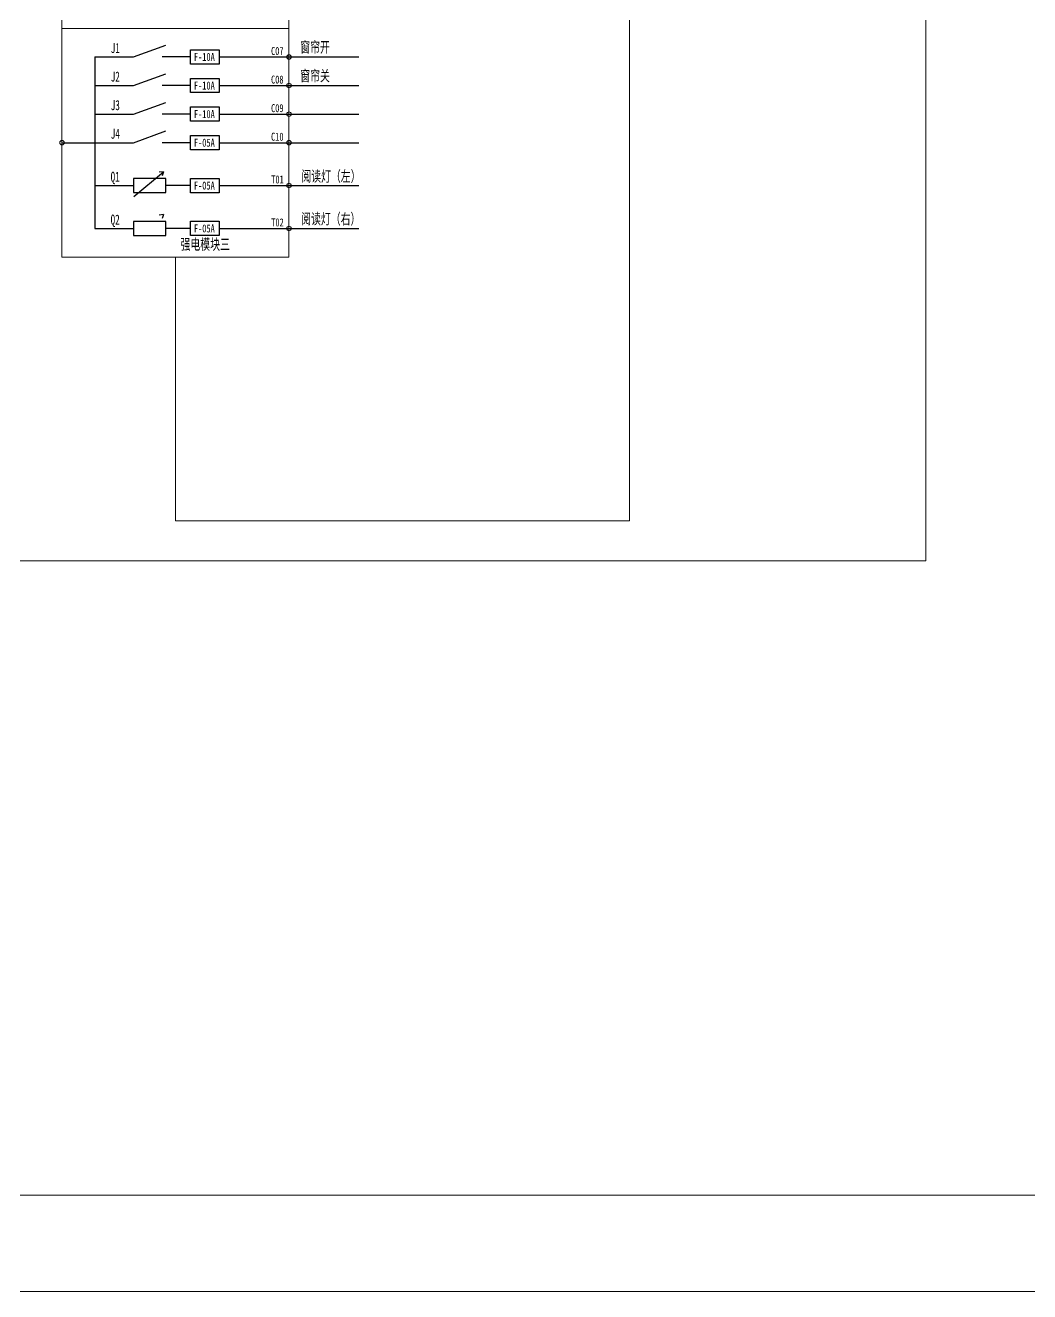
# Model space of a CAD drawing. Header units: millimetres. Extents: x 130143 to 328923, y 19139 to 134795.
# Drawn here: x 265255 to 274846, y 50190 to 62285 of the extents above; entities that cross this region are included whole.
import ezdxf

# ---------------------------------------------------------------- set-up
doc = ezdxf.new("R2010")
doc.units = ezdxf.units.MM
doc.header["$LTSCALE"] = 10
doc.layers.add('邦威智能化', color=7, linetype='Continuous', lineweight=18)
doc.styles.add('标准', font='', dxfattribs={"width": 0.667})
doc.styles.get('标准').set_extended_font_data('仿宋_gb2312')

# ---------------------------------------------------------------- blocks, each defined once
blk = doc.blocks.new('图框')
for points in [[(-2302, 1740), (42698, 1740), (42698, -30260), (-2302, -30260)], [(-802, 590), (41198, 590), (41198, -29110), (-802, -29110)]]:
    blk.add_lwpolyline(points, close=True)

msp = doc.modelspace()

# ---------------------------------------------------------------- linework, layer by layer
at = {"layer": '邦威智能化', "color": 6, "lineweight": 0}
for p, q in [((273853.60031, 71278.64333, 0), (273853.60031, 57170.45141, 0)), ((273853.60031, 57170.45141, 0), (264927.21495, 57170.45141, 0))]:
    msp.add_line(p, q, dxfattribs=at)
at = {"layer": '邦威智能化', "color": 5, "lineweight": 0}
for p, q in [((271025.54341, 66623.79741, 0), (271025.54341, 60072.15038, 0)), ((266688.74763, 60072.15038, 0), (266688.74763, 57551.58965, 0)), ((271025.54341, 60072.15038, 0), (271025.54341, 57551.58965, 0)), ((266688.74763, 57551.58965, 0), (271025.54341, 57551.58965, 0))]:
    msp.add_line(p, q, dxfattribs=at)
at = {"layer": '邦威智能化', "color": 0, "lineweight": 0}
for p, q in [((265604.73764, 62256.03273, 0), (265604.73764, 64439.91507, 0)), ((267772.75761, 64439.91507, 0), (267772.75761, 62256.03273, 0)), ((265604.73764, 60072.15038, 0), (265604.73764, 62256.03273, 0)), ((265604.73764, 62256.03273, 0), (267772.75761, 62256.03273, 0)), ((267772.75761, 62256.03273, 0), (267772.75761, 60072.15038, 0)), ((267772.75761, 60072.15038, 0), (265604.73764, 60072.15038, 0)), ((265604.73764, 60072.15038, 0), (267772.75761, 60072.15038, 0))]:
    msp.add_line(p, q, dxfattribs=at)
at = {"layer": '邦威智能化', "color": 1, "linetype": 'Continuous', "lineweight": 25}
for p, q in [((266289.44537, 61983.04743, 0), (266597.84739, 62095.29659, 0)), ((265918.83615, 61983.04743, 0), (266289.44537, 61983.04743, 0)), ((265918.83615, 61983.04743, 0), (265918.83615, 60345.13568, 0)), ((266831.27614, 61983.04743, 0), (266560.89391, 61983.04743, 0)), ((267106.47885, 61983.04743, 0), (268439.03638, 61983.04743, 0)), ((266289.44537, 61710.06214, 0), (266597.84739, 61822.3113, 0)), ((265918.83615, 61710.06214, 0), (266289.44537, 61710.06214, 0)), ((266831.27614, 61710.06214, 0), (266560.89391, 61710.06214, 0)), ((267106.47885, 61710.06214, 0), (268439.03638, 61710.06214, 0)), ((266289.44537, 61437.07685, 0), (266597.84739, 61549.326, 0)), ((265918.83615, 61437.07685, 0), (266289.44537, 61437.07685, 0)), ((266831.27614, 61437.07685, 0), (266560.89391, 61437.07685, 0)), ((267106.47885, 61437.07685, 0), (268439.03638, 61437.07685, 0)), ((266289.44537, 61164.09156, 0), (266597.84739, 61276.34071, 0)), ((265604.73764, 61164.09156, 0), (265918.83615, 61164.09156, 0)), ((265918.83615, 61164.09156, 0), (266289.44537, 61164.09156, 0)), ((266831.27614, 61164.09156, 0), (266560.89391, 61164.09156, 0)), ((267106.47885, 61164.09156, 0), (268439.03638, 61164.09156, 0)), ((266290.3272, 60648.89529, 0), (266573.08557, 60886.15773, 0)), ((266573.08557, 60886.15773, 0), (266534.08365, 60882.45013, 0)), ((266573.08557, 60886.15773, 0), (266562.66169, 60848.39215, 0)), ((265918.83615, 60754.61362, 0), (266289.44537, 60754.61362, 0)), ((266597.17901, 60822.36081, 0), (266289.44537, 60822.36081, 0)), ((266289.44537, 60822.36081, 0), (266289.44537, 60686.86642, 0)), ((266597.17901, 60686.86642, 0), (266597.17901, 60822.36081, 0)), ((266831.27614, 60754.61362, 0), (266597.17901, 60754.61362, 0)), ((267106.47885, 60754.61362, 0), (268439.03638, 60754.61362, 0)), ((266289.44537, 60686.86642, 0), (266597.17901, 60686.86642, 0)), ((266573.08557, 60476.67979, 0), (266534.08365, 60472.9722, 0)), ((266573.08557, 60476.67979, 0), (266562.66169, 60438.91421, 0)), ((266597.17901, 60412.88287, 0), (266289.44537, 60412.88287, 0)), ((266289.44537, 60412.88287, 0), (266289.44537, 60277.38848, 0)), ((266597.17901, 60277.38848, 0), (266597.17901, 60412.88287, 0)), ((265918.83615, 60345.13568, 0), (266289.44537, 60345.13568, 0)), ((266289.44537, 60277.38848, 0), (266597.17901, 60277.38848, 0)), ((266831.27614, 60345.13568, 0), (266597.17901, 60345.13568, 0)), ((267106.47885, 60345.13568, 0), (268439.03638, 60345.13568, 0))]:
    msp.add_line(p, q, dxfattribs=at)
at = {"layer": '邦威智能化', "linetype": 'Continuous', "lineweight": 25}
for p, q in [((266831.27614, 61914.88715, 0), (266831.27614, 62051.20772, 0)), ((266831.27614, 62051.20772, 0), (267106.47885, 62051.20772, 0)), ((267106.47885, 62051.20772, 0), (267106.47885, 61914.88715, 0)), ((267106.47885, 61914.88715, 0), (266831.27614, 61914.88715, 0)), ((266831.27614, 61641.90186, 0), (266831.27614, 61778.22243, 0)), ((266831.27614, 61778.22243, 0), (267106.47885, 61778.22243, 0)), ((267106.47885, 61778.22243, 0), (267106.47885, 61641.90186, 0)), ((267106.47885, 61641.90186, 0), (266831.27614, 61641.90186, 0)), ((266831.27614, 61368.91656, 0), (266831.27614, 61505.23713, 0)), ((266831.27614, 61505.23713, 0), (267106.47885, 61505.23713, 0)), ((267106.47885, 61505.23713, 0), (267106.47885, 61368.91656, 0)), ((267106.47885, 61368.91656, 0), (266831.27614, 61368.91656, 0)), ((266831.27614, 61095.93127, 0), (266831.27614, 61232.25184, 0)), ((266831.27614, 61232.25184, 0), (267106.47885, 61232.25184, 0)), ((267106.47885, 61232.25184, 0), (267106.47885, 61095.93127, 0)), ((267106.47885, 61095.93127, 0), (266831.27614, 61095.93127, 0)), ((266831.27614, 60686.45333, 0), (266831.27614, 60822.7739, 0)), ((266831.27614, 60822.7739, 0), (267106.47885, 60822.7739, 0)), ((267106.47885, 60822.7739, 0), (267106.47885, 60686.45333, 0)), ((267106.47885, 60686.45333, 0), (266831.27614, 60686.45333, 0)), ((266831.27614, 60276.97539, 0), (266831.27614, 60413.29596, 0)), ((266831.27614, 60413.29596, 0), (267106.47885, 60413.29596, 0)), ((267106.47885, 60413.29596, 0), (267106.47885, 60276.97539, 0)), ((267106.47885, 60276.97539, 0), (266831.27614, 60276.97539, 0))]:
    msp.add_line(p, q, dxfattribs=at)
at = {"layer": '邦威智能化', "color": 0, "linetype": 'ByBlock'}
for centre in [(267772.75761, 61983.04743, 0), (267772.75761, 61710.06214, 0), (267772.75761, 61437.07685, 0), (265604.73764, 61164.09156, 0), (267772.75761, 61164.09156, 0), (267772.75761, 60754.61362, 0), (267772.75761, 60345.13568, 0)]:
    msp.add_circle(centre, 21.62657, dxfattribs=at)

# ---------------------------------------------------------------- block references
at = {"layer": '邦威智能化', "xscale": 0.8000000000029104, "yscale": 0.7999999999992724, "zscale": 0.8}
msp.add_blockref('图框', (253400.67364, 74398.66925, 0), dxfattribs=at)

# ---------------------------------------------------------------- texts
at = {"layer": '邦威智能化', "style": '标准', "width": 0.667}
for s, height, p in [('J1', 95.544852, (266071.22483, 62020.76461, 0)), ('C07', 76.435882, (267601.57722, 62001.85623, 0)), ('F-10A', 76.435882, (266864.91574, 61944.97529, 0)), ('J2', 95.544852, (266071.22483, 61747.77932, 0)), ('C08', 76.435882, (267601.57722, 61728.87094, 0)), ('F-10A', 76.435882, (266864.91574, 61671.99, 0)), ('J3', 95.544852, (266071.22483, 61474.79403, 0)), ('F-10A', 76.435882, (266864.91574, 61399.0047, 0)), ('C09', 76.435882, (267601.57722, 61455.88565, 0)), ('J4', 95.544852, (266071.22483, 61202.19978, 0)), ('F-05A', 76.435882, (266864.91574, 61126.01941, 0)), ('C10', 76.435882, (267601.57722, 61182.90035, 0)), ('T01', 76.435882, (267603.45516, 60774.41306, 0)), ('T02', 76.435882, (267603.45516, 60364.93512, 0))]:
    msp.add_text(s, height=height, dxfattribs=at).set_placement(p)
at = {"layer": '邦威智能化', "color": 0, "style": '标准', "width": 0.667}
for s, height, p in [('Q1', 95.544852, (266069.79029, 60791.02732, 0)), ('F-05A', 76.435882, (266864.91574, 60716.54147, 0)), ('Q2', 95.544852, (266069.79029, 60381.54938, 0)), ('F-05A', 76.435882, (266864.91574, 60307.06353, 0))]:
    msp.add_text(s, height=height, dxfattribs=at).set_placement(p)
at = {"layer": '邦威智能化', "linetype": 'Continuous', "lineweight": 0, "char_height": 103.68, "attachment_point": 1, "rotation": 359.85182159, "style": '标准'}
for s, insert, width in [('{\\fSimSun|b0|i0|c134|p49;窗帘开}', (267880.277, 62128.78471, 0), 7632.45898), ('{\\fSimSun|b0|i0|c134|p49;窗帘关}', (267880.277, 61855.79942, 0), 7632.45898), ('{\\fSimSun|b0|i0|c134|p49;阅读灯（左）}', (267890.67722, 60896.38135, 0), 7649.5628599), ('{\\fSimSun|b0|i0|c134|p49;阅读灯（右）}', (267889.0207, 60489.23194, 0), 7632.45898), ('{\\fSimSun|b0|i0|c134|p49;\\C2;强电模块三}', (266737.08479, 60246.3311, 0), 7632.45898)]:
    msp.add_mtext(s, dxfattribs=dict(at, insert=insert, width=width))

doc.saveas('drawing.dxf')
